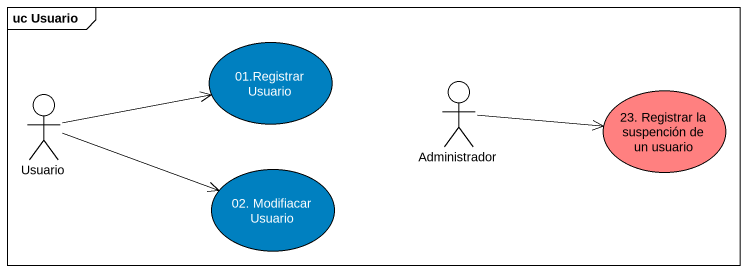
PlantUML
@startuml
mainframe uc Usuario
usecase "01.Registrar Usuario" as u01_Registrar_Usuario #0080C0
actor Usuario
actor Administrador
usecase "23. Registrar la suspención de un usuario" as u23_Registrar_la_suspención #FF8080
usecase "02. Modifiacar Usuario" as u02_Modifiacar_Usuario #0080C0
Usuario -right-> u01_Registrar_Usuario
Usuario -right-> u02_Modifiacar_Usuario
Administrador -right-> u23_Registrar_la_suspención
@enduml
